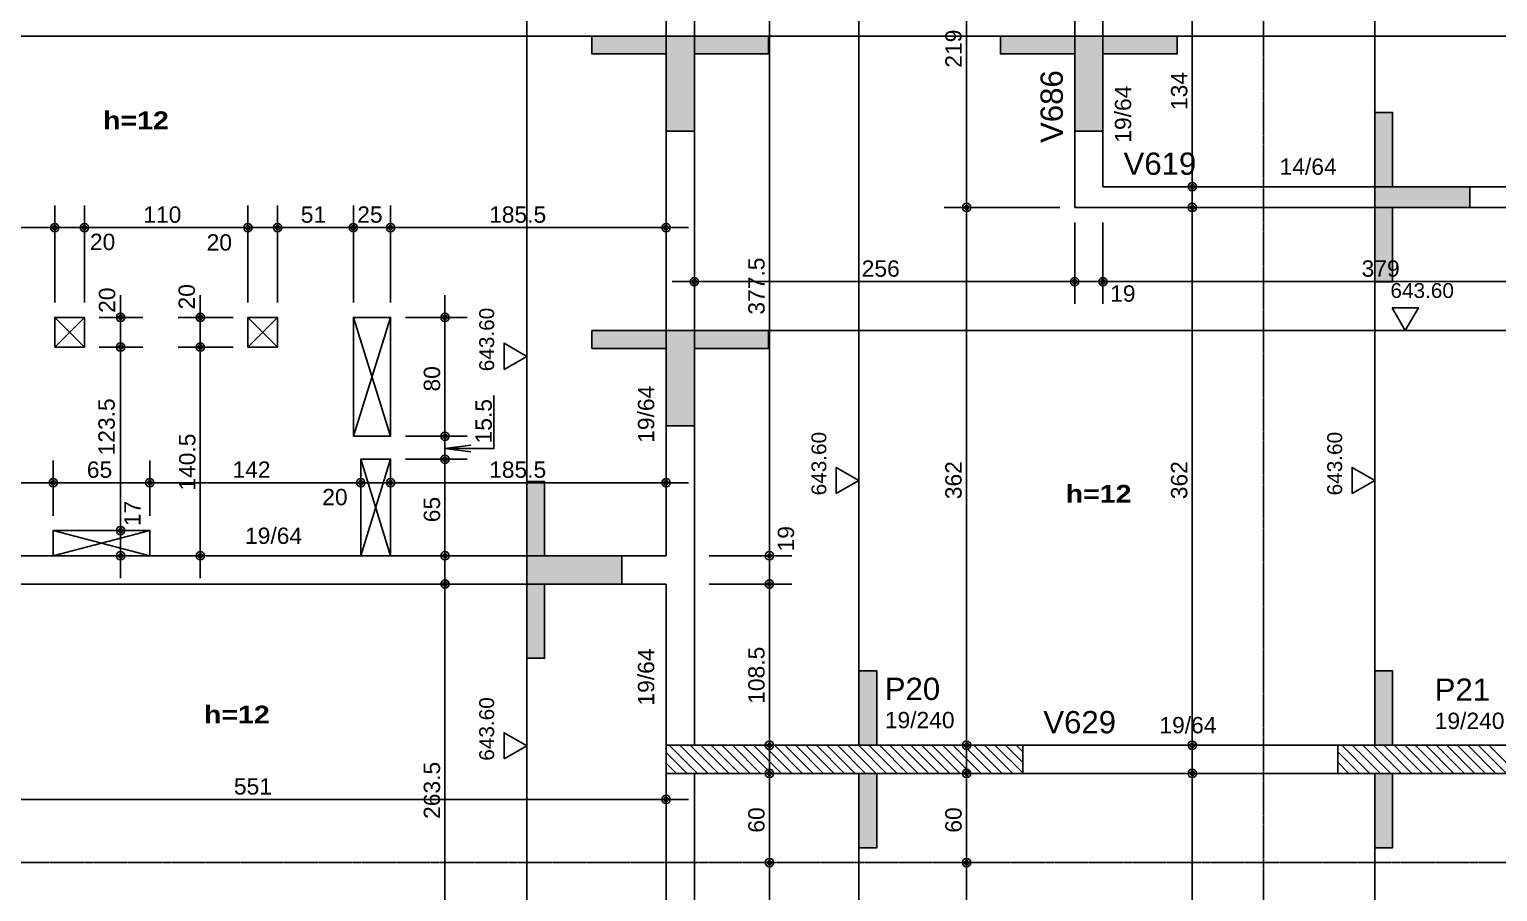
# Model space of a CAD drawing. Extents: x 0 to 7795, y 0 to 4205.
# Drawn here: x 3926 to 4914, y 2588 to 3168 of the extents above; entities that cross this region are included whole.
import ezdxf

# ---------------------------------------------------------------- set-up
doc = ezdxf.new("R2010")
doc.units = 0
doc.header["$MEASUREMENT"] = 0
doc.linetypes.add('ESTILO_TQS_0007', pattern=[2.1, 1.5, -0.2, 0.2, -0.2])
for name, color, linetype in [('MTH-224', 4, 'CONTINUOUS'), ('MTH-230', 1, 'CONTINUOUS'), ('MTH-COTAS7', 31, 'CONTINUOUS'), ('MTH-DIM-PILAR', 3, 'CONTINUOUS'), ('MTH-DIM-VIGA', 3, 'CONTINUOUS'), ('MTH-EIXO-214', 4, 'CONTINUOUS'), ('MTH-FACE-VIGA', 7, 'CONTINUOUS'), ('MTH-HACHURA-PILAR', 1, 'CONTINUOUS'), ('MTH-LINHA-SEÇÃO', 16, 'CONTINUOUS'), ('MTH-PILAR-MORRE', 5, 'CONTINUOUS'), ('MTH-PILAR-SEGUE', 5, 'CONTINUOUS'), ('MTH-SIMB_COTA', 3, 'CONTINUOUS'), ('MTH-SOMBRA21', 150, 'CONTINUOUS'), ('MTH-TIT1-VIGA', 5, 'CONTINUOUS'), ('MTH-TXT', 4, 'CONTINUOUS'), ('MTH-TXT-NEGRITO', 5, 'CONTINUOUS')]:
    doc.layers.add(name, color=color, linetype=linetype)
doc.styles.add('TQS_ARIAL', font='arial.ttf')
doc.styles.add('TQS_ARIAL_BLACK', font='ariblk.ttf')

msp = doc.modelspace()

# ---------------------------------------------------------------- linework, layer by layer
at = {"layer": 'MTH-224', "linetype": 'Continuous'}
for points in [[(4843.172702, 2980.528979), (4852.005706, 2965.230509), (4860.83783, 2980.528979), (4843.172702, 2980.528979)], [(4245.416048, 2939.052496), (4260.714518, 2947.8855), (4245.416048, 2956.717624), (4245.416048, 2939.052496)], [(4469.021086, 2855.503772), (4484.319556, 2864.336775), (4469.021086, 2873.1689), (4469.021086, 2855.503772)], [(4816.147961, 2855.503772), (4831.446431, 2864.336775), (4816.147961, 2873.1689), (4816.147961, 2855.503772)], [(4245.416048, 2676.861122), (4260.714518, 2685.694125), (4245.416048, 2694.52625), (4245.416048, 2676.861122)]]:
    msp.add_lwpolyline(points, dxfattribs=at)
at = {"layer": 'MTH-230', "linetype": 'Continuous'}
for p, q in [((3943.011366, 2954.1355), (3963.011366, 2974.1355)), ((3963.011366, 2954.1355), (3943.011366, 2974.1355)), ((4073.011366, 2954.1355), (4093.011366, 2974.1355)), ((4093.011366, 2954.1355), (4073.011366, 2974.1355)), ((4144.012171, 2894.1355), (4169.012171, 2974.1355)), ((4169.012171, 2894.1355), (4144.012171, 2974.1355)), ((4149.012171, 2878.6355), (4169.012171, 2813.6355)), ((4149.012171, 2813.6355), (4169.012171, 2878.6355)), ((3942.010455, 2813.6355), (4007.012171, 2830.706534)), ((4007.012171, 2813.6355), (3942.010455, 2830.706534))]:
    msp.add_line(p, q, dxfattribs=at)
at = {"layer": 'MTH-COTAS7', "linetype": 'Continuous'}
for p, q in [((4556.700181, 3033.1355), (4556.700181, 3282.135499)), ((4424.083548, 2798.635501), (4424.083548, 3206.135501)), ((4708.60594, 3047.1355), (4708.60594, 3211.135499)), ((4556.700181, 2671.135501), (4556.700181, 3063.1355)), ((4698.58422, 3062.1355), (4723.60594, 3062.1355)), ((4708.60594, 2671.135501), (4708.60594, 3063.1355)), ((3943.011366, 2984.1355), (3943.011366, 3049.575059)), ((3943.011367, 2984.1355), (3943.011367, 3049.575059)), ((3963.011367, 2984.1355), (3963.011367, 3049.575059)), ((3963.011367, 2984.1355), (3963.011367, 3049.575059)), ((4073.011367, 2984.1355), (4073.011367, 3049.575059)), ((4073.011367, 2984.1355), (4073.011367, 3049.575059)), ((4093.011367, 2984.1355), (4093.011367, 3049.575059)), ((4093.011367, 2984.1355), (4093.011367, 3049.575059)), ((4144.012172, 2984.1355), (4144.012172, 3049.575059)), ((4144.012172, 2984.1355), (4144.012172, 3049.575059)), ((4169.012172, 2984.1355), (4169.012172, 3049.575059)), ((4169.012172, 2984.1355), (4169.012172, 3049.575059)), ((4354.512172, 3000.884726), (4354.512172, 3049.575059)), ((4619.515894, 3048.1355), (4541.700181, 3048.1355)), ((4619.515894, 3048.1355), (4541.700181, 3048.1355)), ((4693.281934, 3048.1355), (4723.60594, 3048.1355)), ((3958.011366, 3034.575059), (3788.511366, 3034.575059)), ((3978.011367, 3034.575059), (3928.011367, 3034.575059)), ((4088.011367, 3034.575059), (3948.011367, 3034.575059)), ((4108.011367, 3034.575059), (4058.011367, 3034.575059)), ((4159.012172, 3034.575059), (4078.011367, 3034.575059)), ((4184.012172, 3034.575059), (4129.012172, 3034.575059)), ((4369.512172, 3034.575059), (4154.012172, 3034.575059)), ((4629.515894, 3038.1355), (4629.515894, 2983.232143)), ((4629.515894, 3038.1355), (4629.515894, 2983.232143)), ((4648.515894, 3038.135502), (4648.515894, 2983.232143)), ((4373.512171, 3024.955142), (4373.512171, 2983.232143)), ((4648.515894, 3028.135502), (4648.515894, 2983.232143)), ((4358.512171, 2998.232143), (4644.515894, 2998.232143)), ((4614.515894, 2998.232143), (4663.515894, 2998.232143)), ((5042.511361, 2998.232143), (4633.515894, 2998.232143)), ((3987.298602, 2939.1355), (3987.298602, 2989.1355)), ((4040.983101, 2939.1355), (4040.983101, 2989.1355)), ((4205.64562, 2879.1355), (4205.64562, 2989.1355)), ((3973.011367, 2974.1355), (4002.298602, 2974.1355)), ((3987.298602, 2815.635501), (3987.298602, 2969.1355)), ((4063.011367, 2974.1355), (4025.983101, 2974.1355)), ((4040.983101, 2798.635501), (4040.983101, 2969.1355)), ((4179.012172, 2974.1355), (4220.64562, 2974.1355)), ((3973.011367, 2954.1355), (4002.298602, 2954.1355)), ((3973.011367, 2954.1355), (4002.298602, 2954.1355)), ((4063.011367, 2954.1355), (4025.983101, 2954.1355)), ((4063.011367, 2954.1355), (4025.983101, 2954.1355)), ((4205.64562, 2863.6355), (4205.64562, 2909.1355)), ((4179.012172, 2894.1355), (4220.64562, 2894.1355)), ((4179.012172, 2894.1355), (4220.64562, 2894.1355)), ((4205.64562, 2798.6355), (4205.64562, 2893.6355)), ((3942.010455, 2840.706534), (3942.010455, 2877.849414)), ((3942.010456, 2840.635501), (3942.010456, 2877.849414)), ((4007.012172, 2840.635501), (4007.012172, 2877.849414)), ((4007.012172, 2840.635501), (4007.012172, 2877.849414)), ((4149.012172, 2863.613104), (4149.012172, 2877.849414)), ((4149.012172, 2856.1355), (4149.012172, 2877.849414)), ((4169.012172, 2856.1355), (4169.012172, 2877.849414)), ((4169.012172, 2856.1355), (4169.012172, 2877.849414)), ((4179.012172, 2878.6355), (4220.64562, 2878.6355)), ((4179.012172, 2878.6355), (4220.64562, 2878.6355)), ((4354.512172, 2867.054335), (4354.512172, 2877.849414)), ((3788.511366, 2862.849414), (3957.010455, 2862.849414)), ((4022.012172, 2862.849414), (3927.010456, 2862.849414)), ((4164.012172, 2862.849414), (3992.012172, 2862.849414)), ((4184.012172, 2862.849414), (4134.012172, 2862.849414)), ((4369.512172, 2862.849414), (4154.012172, 2862.849414)), ((3987.298602, 2798.635501), (3987.298602, 2845.635501)), ((3982.961218, 2830.635501), (3972.298602, 2830.635501)), ((3982.298602, 2830.635501), (4002.298602, 2830.635501)), ((4424.083548, 2779.635501), (4424.083548, 2828.635501)), ((3984.682161, 2813.635501), (3972.298602, 2813.635501)), ((4072.291138, 2813.635501), (4025.983101, 2813.635501)), ((4179.012172, 2813.6355), (4220.64562, 2813.6355)), ((4205.64562, 2516.13677), (4205.64562, 2809.6355)), ((4383.512172, 2813.635501), (4439.083548, 2813.635501)), ((4383.512172, 2813.635501), (4439.083548, 2813.635501)), ((4424.083548, 2671.1355), (4424.083548, 2809.635501)), ((4175.002293, 2794.6355), (4220.64562, 2794.6355)), ((4383.512172, 2794.635501), (4439.083548, 2794.635501)), ((4383.512172, 2794.635501), (4439.083548, 2794.635501)), ((4414.207134, 2686.1355), (4439.083548, 2686.1355)), ((4424.083548, 2592.135465), (4424.083548, 2682.1355)), ((4584.512172, 2686.135501), (4541.700181, 2686.135501)), ((4556.700181, 2592.135465), (4556.700181, 2682.1355)), ((4708.60594, 2290.135499), (4708.60594, 2682.135501)), ((4710.511769, 2686.135501), (4723.60594, 2686.135501)), ((4354.512171, 2643.232998), (4354.512171, 2664.635497)), ((4418.427082, 2667.1355), (4439.083548, 2667.1355)), ((4584.512172, 2667.1355), (4541.700181, 2667.1355)), ((4710.511769, 2667.135501), (4723.60594, 2667.135501)), ((3788.511366, 2649.635497), (4369.512171, 2649.635497)), ((4424.083548, 2516.13677), (4424.083548, 2622.135465)), ((4556.700181, 2290.135499), (4556.700181, 2622.135465)), ((4431.504698, 2607.135465), (4439.083548, 2607.135465)), ((4431.504698, 2607.135465), (4439.083548, 2607.135465)), ((4572.175771, 2607.135465), (4541.700181, 2607.135465)), ((4572.175771, 2607.135465), (4541.700181, 2607.135465))]:
    msp.add_line(p, q, dxfattribs=at)
msp.add_lwpolyline([(4238.642668, 2921.535905), (4238.642668, 2885.918751), (4205.64562, 2885.918751), (4222.995905, 2888.202959), (4205.64562, 2885.918751), (4222.995905, 2883.634542)], dxfattribs=at)
at = {"layer": 'MTH-EIXO-214', "linetype": 'ESTILO_TQS_0007'}
for p, q in [((4756.511366, 3791.636556), (4756.511366, 1718.135501)), ((401.511366, 2607.135465), (5503.511366, 2607.135465))]:
    msp.add_line(p, q, dxfattribs=at)
at = {"layer": 'MTH-FACE-VIGA', "linetype": 'Continuous'}
for points in [[(4629.515894, 3196.135499), (4629.515894, 3048.1355)], [(4648.515894, 3062.1355), (4648.515894, 3196.135499)], [(4354.512171, 3191.135501), (4354.512171, 2813.6355)], [(4373.512171, 2804.1355), (4373.512171, 3191.135501)], [(5309.511366, 3062.1355), (4648.515894, 3062.1355)], [(4629.515894, 3048.1355), (4925.511366, 3048.1355)], [(3943.011366, 2954.1355), (3963.011366, 2954.1355), (3963.011366, 2974.1355), (3943.011366, 2974.1355), (3943.011366, 2954.1355)], [(4073.011366, 2954.1355), (4093.011366, 2954.1355), (4093.011366, 2974.1355), (4073.011366, 2974.1355), (4073.011366, 2954.1355)], [(4144.012171, 2894.1355), (4169.012171, 2894.1355), (4169.012171, 2974.1355), (4144.012171, 2974.1355), (4144.012171, 2894.1355)], [(4149.012171, 2878.6355), (4149.012171, 2813.6355), (4169.012171, 2813.6355), (4169.012171, 2878.6355), (4149.012171, 2878.6355)], [(3942.010455, 2813.6355), (4007.012171, 2813.6355), (4007.012171, 2830.706534), (3942.010455, 2830.706534), (3942.010455, 2813.6355)], [(4354.512171, 2813.6355), (3694.511365, 2813.6355)], [(4373.512171, 2686.1355), (4373.512171, 2804.1355)], [(3694.511365, 2794.6355), (4354.512171, 2794.6355)], [(4354.512171, 2794.6355), (4354.512171, 2686.1355)], [(4806.511366, 2686.1355), (4594.512171, 2686.1355)], [(4354.512171, 2667.1355), (4354.512171, 2531.13677)], [(4373.512171, 2521.63677), (4373.512171, 2667.1355)], [(4594.512171, 2667.1355), (4806.511366, 2667.1355)]]:
    msp.add_lwpolyline(points, dxfattribs=at)
at = {"layer": 'MTH-HACHURA-PILAR', "linetype": 'Continuous'}
for p, q in [((4354.512171, 2681.200301), (4368.576973, 2667.1355)), ((4356.648041, 2686.1355), (4375.648041, 2667.1355)), ((4363.719109, 2686.1355), (4382.719109, 2667.1355)), ((4370.790177, 2686.1355), (4389.790177, 2667.1355)), ((4377.861244, 2686.1355), (4396.861244, 2667.1355)), ((4384.932312, 2686.1355), (4403.932312, 2667.1355)), ((4392.00338, 2686.1355), (4411.00338, 2667.1355)), ((4399.074448, 2686.1355), (4418.074448, 2667.1355)), ((4406.145516, 2686.1355), (4425.145516, 2667.1355)), ((4413.216584, 2686.1355), (4432.216584, 2667.1355)), ((4420.287651, 2686.1355), (4439.287651, 2667.1355)), ((4427.358719, 2686.1355), (4446.358719, 2667.1355)), ((4434.429787, 2686.1355), (4453.429787, 2667.1355)), ((4441.500855, 2686.1355), (4460.500855, 2667.1355)), ((4448.571923, 2686.1355), (4467.571923, 2667.1355)), ((4455.64299, 2686.1355), (4474.64299, 2667.1355)), ((4462.714058, 2686.1355), (4481.714058, 2667.1355)), ((4469.785126, 2686.1355), (4488.785126, 2667.1355)), ((4476.856194, 2686.1355), (4495.856194, 2667.1355)), ((4483.927262, 2686.1355), (4502.927262, 2667.1355)), ((4490.998329, 2686.1355), (4509.998329, 2667.1355)), ((4498.069397, 2686.1355), (4517.069397, 2667.1355)), ((4505.140465, 2686.1355), (4524.140465, 2667.1355)), ((4512.211533, 2686.1355), (4531.211533, 2667.1355)), ((4519.282601, 2686.1355), (4538.282601, 2667.1355)), ((4526.353669, 2686.1355), (4545.353669, 2667.1355)), ((4533.424736, 2686.1355), (4552.424736, 2667.1355)), ((4540.495804, 2686.1355), (4559.495804, 2667.1355)), ((4547.566872, 2686.1355), (4566.566872, 2667.1355)), ((4554.63794, 2686.1355), (4573.63794, 2667.1355)), ((4561.709008, 2686.1355), (4580.709008, 2667.1355)), ((4568.780075, 2686.1355), (4587.780075, 2667.1355)), ((4575.851143, 2686.1355), (4594.512171, 2667.474471)), ((4582.922211, 2686.1355), (4594.512171, 2674.545539)), ((4589.993279, 2686.1355), (4594.512171, 2681.616607)), ((4806.511366, 2681.749446), (4821.125313, 2667.1355)), ((4809.196381, 2686.1355), (4828.196381, 2667.1355)), ((4816.267449, 2686.1355), (4835.267449, 2667.1355)), ((4823.338517, 2686.1355), (4842.338517, 2667.1355)), ((4830.409584, 2686.1355), (4849.409584, 2667.1355)), ((4837.480652, 2686.1355), (4856.480652, 2667.1355)), ((4844.55172, 2686.1355), (4863.55172, 2667.1355)), ((4851.622788, 2686.1355), (4870.622788, 2667.1355)), ((4858.693856, 2686.1355), (4877.693856, 2667.1355)), ((4865.764923, 2686.1355), (4884.764923, 2667.1355)), ((4872.835991, 2686.1355), (4891.835991, 2667.1355)), ((4879.907059, 2686.1355), (4898.907059, 2667.1355)), ((4886.978127, 2686.1355), (4905.978127, 2667.1355)), ((4894.049195, 2686.1355), (4913.049195, 2667.1355)), ((4901.120263, 2686.1355), (4920.120263, 2667.1355)), ((4908.19133, 2686.1355), (4927.19133, 2667.1355)), ((4354.512171, 2674.129233), (4361.505905, 2667.1355)), ((4806.511366, 2674.678378), (4814.054245, 2667.1355)), ((4806.511366, 2667.607311), (4806.983178, 2667.1355))]:
    msp.add_line(p, q, dxfattribs=at)
at = {"layer": 'MTH-LINHA-SEÇÃO', "linetype": 'Continuous'}
for p, q in [((4831.446431, 2686.135501), (4831.446431, 3367.135501)), ((4260.714518, 3357.135501), (4260.714518, 2531.13677)), ((4484.319556, 2686.1355), (4484.319556, 3286.135499)), ((2962.011366, 3163.511837), (4304.512172, 3163.511837)), ((4354.512171, 3163.511837), (5309.511366, 3163.511837)), ((4304.512172, 2965.230509), (5046.511362, 2965.230509)), ((4484.319556, 2067.135503), (4484.319556, 2667.1355)), ((4831.446431, 1986.135501), (4831.446431, 2667.135501))]:
    msp.add_line(p, q, dxfattribs=at)
for points in [[(4304.512172, 3163.511837), (4354.512172, 3163.511837), (4354.512172, 3151.511837), (4304.512172, 3151.511837), (4304.512172, 3163.511837)], [(4373.512172, 3163.511837), (4354.512172, 3163.511837), (4354.512172, 3099.511837), (4373.512172, 3099.511837), (4373.512172, 3163.511837)], [(4423.512172, 3163.511837), (4373.512172, 3163.511837), (4373.512172, 3151.511837), (4423.512172, 3151.511837), (4423.512172, 3163.511837)], [(4629.515894, 3163.511837), (4579.515894, 3163.511837), (4579.515894, 3151.511837), (4629.515894, 3151.511837), (4629.515894, 3163.511837)], [(4648.515894, 3163.511837), (4629.515894, 3163.511837), (4629.515894, 3099.511837), (4648.515894, 3099.511837), (4648.515894, 3163.511837)], [(4698.515894, 3163.511837), (4648.515894, 3163.511837), (4648.515894, 3151.511837), (4698.515894, 3151.511837), (4698.515894, 3163.511837)], [(4831.446431, 3062.1355), (4831.446431, 3112.1355), (4843.446431, 3112.1355), (4843.446431, 3062.1355), (4831.446431, 3062.1355)], [(4895.446431, 3062.1355), (4831.446431, 3062.1355), (4831.446431, 3048.1355), (4895.446431, 3048.1355), (4895.446431, 3062.1355)], [(4831.446431, 2998.1355), (4831.446431, 3048.1355), (4843.446431, 3048.1355), (4843.446431, 2998.1355), (4831.446431, 2998.1355)], [(4354.512172, 2965.230509), (4304.512172, 2965.230509), (4304.512172, 2953.230509), (4354.512172, 2953.230509), (4354.512172, 2965.230509)], [(4373.512172, 2965.230509), (4354.512172, 2965.230509), (4354.512172, 2901.230509), (4373.512172, 2901.230509), (4373.512172, 2965.230509)], [(4423.512172, 2965.230509), (4373.512172, 2965.230509), (4373.512172, 2953.230509), (4423.512172, 2953.230509), (4423.512172, 2965.230509)], [(4260.714518, 2813.635501), (4260.714518, 2863.635501), (4272.714518, 2863.635501), (4272.714518, 2813.635501), (4260.714518, 2813.635501)], [(4260.714518, 2794.635501), (4260.714518, 2813.635501), (4324.714518, 2813.635501), (4324.714518, 2794.635501), (4260.714518, 2794.635501)], [(4260.714518, 2794.635501), (4260.714518, 2744.635501), (4272.714518, 2744.635501), (4272.714518, 2794.635501), (4260.714518, 2794.635501)], [(4484.319556, 2686.135503), (4484.319556, 2736.135503), (4496.319556, 2736.135503), (4496.319556, 2686.135503), (4484.319556, 2686.135503)], [(4831.446431, 2686.135503), (4831.446431, 2736.135503), (4843.446431, 2736.135503), (4843.446431, 2686.135503), (4831.446431, 2686.135503)], [(4484.319556, 2617.1355), (4484.319556, 2667.1355), (4496.319556, 2667.1355), (4496.319556, 2617.1355), (4484.319556, 2617.1355)], [(4831.446431, 2617.135503), (4831.446431, 2667.135503), (4843.446431, 2667.135503), (4843.446431, 2617.135503), (4831.446431, 2617.135503)]]:
    msp.add_lwpolyline(points, dxfattribs=at)
at = {"layer": 'MTH-PILAR-MORRE', "linetype": 'Continuous'}
for points in [[(4594.512171, 2667.1355), (4594.512171, 2686.1355), (4354.512171, 2686.1355), (4354.512171, 2667.1355), (4594.512171, 2667.1355)], [(5046.511366, 2667.1355), (5046.511366, 2686.1355), (4806.511366, 2686.1355), (4806.511366, 2667.1355), (5046.511366, 2667.1355)]]:
    msp.add_lwpolyline(points, dxfattribs=at)
at = {"layer": 'MTH-SIMB_COTA', "linetype": 'Continuous'}
for centre, radius in [((4708.60594, 3062.1355), 2.8), ((4708.60594, 3062.1355), 1.4), ((4556.700181, 3048.1355), 2.8), ((4556.700181, 3048.1355), 2.8), ((4556.700181, 3048.1355), 1.4), ((4556.700181, 3048.1355), 1.4), ((4708.60594, 3048.1355), 2.8), ((4708.60594, 3048.1355), 1.4), ((3943.011366, 3034.575059), 2.8), ((3943.011367, 3034.575059), 2.8), ((3943.011366, 3034.575059), 1.4), ((3943.011367, 3034.575059), 1.4), ((3963.011367, 3034.575059), 2.8), ((3963.011367, 3034.575059), 2.8), ((3963.011367, 3034.575059), 1.4), ((3963.011367, 3034.575059), 1.4), ((4073.011367, 3034.575059), 2.8), ((4073.011367, 3034.575059), 2.8), ((4073.011367, 3034.575059), 1.4), ((4073.011367, 3034.575059), 1.4), ((4093.011367, 3034.575059), 2.8), ((4093.011367, 3034.575059), 2.8), ((4093.011367, 3034.575059), 1.4), ((4093.011367, 3034.575059), 1.4), ((4144.012172, 3034.575059), 2.8), ((4144.012172, 3034.575059), 2.8), ((4144.012172, 3034.575059), 1.4), ((4144.012172, 3034.575059), 1.4), ((4169.012172, 3034.575059), 2.8), ((4169.012172, 3034.575059), 2.8), ((4169.012172, 3034.575059), 1.4), ((4169.012172, 3034.575059), 1.4), ((4354.512172, 3034.575059), 2.8), ((4354.512172, 3034.575059), 1.4), ((4373.512171, 2998.232143), 2.8), ((4373.512171, 2998.232143), 1.4), ((4629.515894, 2998.232143), 2.8), ((4629.515894, 2998.232143), 2.8), ((4629.515894, 2998.232143), 1.4), ((4629.515894, 2998.232143), 1.4), ((4648.515894, 2998.232143), 2.8), ((4648.515894, 2998.232143), 2.8), ((4648.515894, 2998.232143), 1.4), ((4648.515894, 2998.232143), 1.4), ((3987.298602, 2974.1355), 2.8), ((3987.298602, 2974.1355), 1.4), ((4040.983101, 2974.1355), 2.8), ((4040.983101, 2974.1355), 1.4), ((4205.64562, 2974.1355), 2.8), ((4205.64562, 2974.1355), 1.4), ((3987.298602, 2954.1355), 2.8), ((3987.298602, 2954.1355), 2.8), ((3987.298602, 2954.1355), 1.4), ((3987.298602, 2954.1355), 1.4), ((4040.983101, 2954.1355), 2.8), ((4040.983101, 2954.1355), 2.8), ((4040.983101, 2954.1355), 1.4), ((4040.983101, 2954.1355), 1.4), ((4205.64562, 2894.1355), 2.8), ((4205.64562, 2894.1355), 2.8), ((4205.64562, 2894.1355), 1.4), ((4205.64562, 2894.1355), 1.4), ((4205.64562, 2878.6355), 2.8), ((4205.64562, 2878.6355), 2.8), ((4205.64562, 2878.6355), 1.4), ((4205.64562, 2878.6355), 1.4), ((3942.010455, 2862.849414), 2.8), ((3942.010456, 2862.849414), 2.8), ((3942.010455, 2862.849414), 1.4), ((3942.010456, 2862.849414), 1.4), ((4007.012172, 2862.849414), 2.8), ((4007.012172, 2862.849414), 2.8), ((4007.012172, 2862.849414), 1.4), ((4007.012172, 2862.849414), 1.4), ((4149.012172, 2862.849414), 2.8), ((4149.012172, 2862.849414), 2.8), ((4149.012172, 2862.849414), 1.4), ((4149.012172, 2862.849414), 1.4), ((4169.012172, 2862.849414), 2.8), ((4169.012172, 2862.849414), 2.8), ((4169.012172, 2862.849414), 1.4), ((4169.012172, 2862.849414), 1.4), ((4354.512172, 2862.849414), 2.8), ((4354.512172, 2862.849414), 1.4), ((3987.298602, 2830.635501), 2.8), ((3987.298602, 2830.635501), 2.8), ((3987.298602, 2830.635501), 1.4), ((3987.298602, 2830.635501), 1.4), ((3987.298602, 2813.635501), 2.8), ((4040.983101, 2813.635501), 2.8), ((4205.64562, 2813.6355), 2.8), ((4424.083548, 2813.635501), 2.8), ((4424.083548, 2813.635501), 2.8), ((3987.298602, 2813.635501), 1.4), ((4040.983101, 2813.635501), 1.4), ((4205.64562, 2813.6355), 1.4), ((4424.083548, 2813.635501), 1.4), ((4424.083548, 2813.635501), 1.4), ((4205.64562, 2794.6355), 2.8), ((4424.083548, 2794.635501), 2.8), ((4424.083548, 2794.635501), 2.8), ((4205.64562, 2794.6355), 1.4), ((4424.083548, 2794.635501), 1.4), ((4424.083548, 2794.635501), 1.4), ((4424.083548, 2686.1355), 2.8), ((4556.700181, 2686.135501), 2.8), ((4708.60594, 2686.135501), 2.8), ((4424.083548, 2686.1355), 1.4), ((4556.700181, 2686.135501), 1.4), ((4708.60594, 2686.135501), 1.4), ((4424.083548, 2667.1355), 2.8), ((4424.083548, 2667.1355), 1.4), ((4556.700181, 2667.1355), 2.8), ((4556.700181, 2667.1355), 1.4), ((4708.60594, 2667.135501), 2.8), ((4708.60594, 2667.135501), 1.4), ((4354.512171, 2649.635497), 2.8), ((4354.512171, 2649.635497), 1.4), ((4424.083548, 2607.135465), 2.8), ((4424.083548, 2607.135465), 2.8), ((4556.700181, 2607.135465), 2.8), ((4556.700181, 2607.135465), 2.8), ((4424.083548, 2607.135465), 1.4), ((4424.083548, 2607.135465), 1.4), ((4556.700181, 2607.135465), 1.4), ((4556.700181, 2607.135465), 1.4)]:
    msp.add_circle(centre, radius, dxfattribs=at)
at = {"layer": 'MTH-SOMBRA21', "linetype": 'Continuous'}
for points in [[(4304.512172, 3163.511837), (4354.512172, 3163.511837), (4354.512172, 3151.511837)], [(4304.512172, 3163.511837), (4354.512172, 3151.511837), (4304.512172, 3151.511837)], [(4304.512172, 3163.511837), (4304.512172, 3151.511837), (4304.512172, 3163.511837)], [(4373.512172, 3163.511837), (4354.512172, 3163.511837), (4354.512172, 3099.511837)], [(4373.512172, 3163.511837), (4354.512172, 3099.511837), (4373.512172, 3099.511837)], [(4423.512172, 3163.511837), (4373.512172, 3163.511837), (4373.512172, 3151.511837)], [(4423.512172, 3163.511837), (4373.512172, 3151.511837), (4423.512172, 3151.511837)], [(4373.512172, 3163.511837), (4373.512172, 3099.511837), (4373.512172, 3163.511837)], [(4423.512172, 3163.511837), (4423.512172, 3151.511837), (4423.512172, 3163.511837)], [(4629.515894, 3163.511837), (4579.515894, 3163.511837), (4579.515894, 3151.511837)], [(4629.515894, 3163.511837), (4579.515894, 3151.511837), (4629.515894, 3151.511837)], [(4648.515894, 3163.511837), (4629.515894, 3163.511837), (4629.515894, 3099.511837)], [(4648.515894, 3163.511837), (4629.515894, 3099.511837), (4648.515894, 3099.511837)], [(4629.515894, 3163.511837), (4629.515894, 3151.511837), (4629.515894, 3163.511837)], [(4698.515894, 3163.511837), (4648.515894, 3163.511837), (4648.515894, 3151.511837)], [(4698.515894, 3163.511837), (4648.515894, 3151.511837), (4698.515894, 3151.511837)], [(4648.515894, 3163.511837), (4648.515894, 3099.511837), (4648.515894, 3163.511837)], [(4698.515894, 3163.511837), (4698.515894, 3151.511837), (4698.515894, 3163.511837)], [(4831.446431, 3062.1355), (4831.446431, 3112.1355), (4843.446431, 3112.1355)], [(4831.446431, 3062.1355), (4843.446431, 3112.1355), (4843.446431, 3062.1355)], [(4831.446431, 3062.1355), (4843.446431, 3062.1355), (4831.446431, 3062.1355)], [(4895.446431, 3062.1355), (4831.446431, 3062.1355), (4831.446431, 3048.1355)], [(4895.446431, 3062.1355), (4831.446431, 3048.1355), (4895.446431, 3048.1355)], [(4895.446431, 3062.1355), (4895.446431, 3048.1355), (4895.446431, 3062.1355)], [(4831.446431, 2998.1355), (4831.446431, 3048.1355), (4843.446431, 3048.1355)], [(4831.446431, 2998.1355), (4843.446431, 3048.1355), (4843.446431, 2998.1355)], [(4831.446431, 2998.1355), (4843.446431, 2998.1355), (4831.446431, 2998.1355)], [(4354.512172, 2965.230509), (4304.512172, 2965.230509), (4304.512172, 2953.230509)], [(4354.512172, 2965.230509), (4304.512172, 2953.230509), (4354.512172, 2953.230509)], [(4354.512172, 2965.230509), (4354.512172, 2953.230509), (4354.512172, 2965.230509)], [(4373.512172, 2965.230509), (4354.512172, 2965.230509), (4354.512172, 2901.230509)], [(4373.512172, 2965.230509), (4354.512172, 2901.230509), (4373.512172, 2901.230509)], [(4423.512172, 2965.230509), (4373.512172, 2965.230509), (4373.512172, 2953.230509)], [(4423.512172, 2965.230509), (4373.512172, 2953.230509), (4423.512172, 2953.230509)], [(4373.512172, 2965.230509), (4373.512172, 2901.230509), (4373.512172, 2965.230509)], [(4423.512172, 2965.230509), (4423.512172, 2953.230509), (4423.512172, 2965.230509)], [(4260.714518, 2813.635501), (4260.714518, 2863.635501), (4272.714518, 2863.635501)], [(4260.714518, 2813.635501), (4272.714518, 2863.635501), (4272.714518, 2813.635501)], [(4260.714518, 2813.635501), (4272.714518, 2813.635501), (4260.714518, 2813.635501)], [(4260.714518, 2794.635501), (4260.714518, 2813.635501), (4324.714518, 2813.635501)], [(4260.714518, 2794.635501), (4324.714518, 2813.635501), (4324.714518, 2794.635501)], [(4260.714518, 2794.635501), (4324.714518, 2794.635501), (4260.714518, 2794.635501)], [(4260.714518, 2794.635501), (4260.714518, 2744.635501), (4272.714518, 2744.635501)], [(4260.714518, 2794.635501), (4272.714518, 2744.635501), (4272.714518, 2794.635501)], [(4260.714518, 2794.635501), (4272.714518, 2794.635501), (4260.714518, 2794.635501)], [(4484.319556, 2686.135503), (4484.319556, 2736.135503), (4496.319556, 2736.135503)], [(4484.319556, 2686.135503), (4496.319556, 2736.135503), (4496.319556, 2686.135503)], [(4831.446431, 2686.135503), (4831.446431, 2736.135503), (4843.446431, 2736.135503)], [(4831.446431, 2686.135503), (4843.446431, 2736.135503), (4843.446431, 2686.135503)], [(4484.319556, 2686.135503), (4496.319556, 2686.135503), (4484.319556, 2686.135503)], [(4831.446431, 2686.135503), (4843.446431, 2686.135503), (4831.446431, 2686.135503)], [(4484.319556, 2617.1355), (4484.319556, 2667.1355), (4496.319556, 2667.1355)], [(4484.319556, 2617.1355), (4496.319556, 2667.1355), (4496.319556, 2617.1355)], [(4831.446431, 2617.135503), (4831.446431, 2667.135503), (4843.446431, 2667.135503)], [(4831.446431, 2617.135503), (4843.446431, 2667.135503), (4843.446431, 2617.135503)], [(4484.319556, 2617.1355), (4496.319556, 2617.1355), (4484.319556, 2617.1355)], [(4831.446431, 2617.135503), (4843.446431, 2617.135503), (4831.446431, 2617.135503)]]:
    msp.add_solid(points, dxfattribs=at)

# ---------------------------------------------------------------- texts
at = {"layer": 'MTH-COTAS7', "linetype": 'Continuous', "style": 'TQS_ARIAL'}
for s, p in [('219', (4553.400181, 3142.235499)), ('134', (4705.30594, 3113.735499)), ('377.5', (4420.783548, 2975.985501)), ('20', (4037.354825, 2979.470258)), ('20', (3983.711989, 2977.174127)), ('80', (4202.34562, 2924.2355)), ('123.5', (3983.376851, 2881.218407)), ('15.5', (4237.178774, 2889.299365)), ('140.5', (4037.683101, 2857.4855)), ('362', (4553.400181, 2851.7355)), ('362', (4705.30594, 2851.7355)), ('17', (4000.745522, 2833.632157)), ('65', (4202.34562, 2836.2355)), ('19', (4440.631744, 2816.570383)), ('108.5', (4420.783548, 2713.9855)), ('263.5', (4202.34562, 2636.486135)), ('60', (4420.783548, 2627.235483)), ('60', (4553.400181, 2627.235483))]:
    msp.add_text(s, height=11, rotation=90, dxfattribs=at).set_placement(p)
for s, p in [('110', (4002.611367, 3037.875059)), ('51', (4108.61177, 3037.875059)), ('25', (4146.612172, 3037.875059)), ('185.5', (4235.362172, 3037.875059)), ('20', (3966.67803, 3019.493544)), ('20', (4045.246629, 3019.113879)), ('256', (4486.114033, 3001.532143)), ('379', (4822.613628, 3001.532143)), ('19', (4653.350066, 2984.729108)), ('65', (3964.611314, 2866.149414)), ('142', (4062.612172, 2866.149414)), ('185.5', (4235.362172, 2866.149414)), ('20', (4123.05982, 2847.710704)), ('551', (4063.611769, 2652.935497))]:
    msp.add_text(s, height=11, dxfattribs=at).set_placement(p)
at = {"layer": 'MTH-DIM-PILAR', "linetype": 'Continuous', "style": 'TQS_ARIAL'}
for p in [(4501.670275, 2697.554232), (4871.787655, 2697.034829)]:
    msp.add_text('19/240', height=11, dxfattribs=at).set_placement(p)
at = {"layer": 'MTH-DIM-VIGA', "linetype": 'Continuous', "style": 'TQS_ARIAL'}
for s, rotation, p in [('19/64', 90, (4667.515894, 3091.733087)), ('14/64', 360, (4767.390894, 3070.1355)), ('19/64', 90, (4346.512171, 2889.701302)), ('19/64', 90, (4346.512171, 2712.807567)), ('19/64', 360, (4686.493295, 2694.1355))]:
    msp.add_text(s, height=11, rotation=rotation, dxfattribs=at).set_placement(p)
msp.add_text('19/64', height=11, dxfattribs=at).set_placement((4071.076075, 2821.6355))
at = {"layer": 'MTH-PILAR-SEGUE', "linetype": 'Continuous', "style": 'TQS_ARIAL'}
for s, p in [('P20', (4501.670275, 2716.554232)), ('P21', (4871.787655, 2716.034829))]:
    msp.add_text(s, height=15, dxfattribs=at).set_placement(p)
at = {"layer": 'MTH-TIT1-VIGA', "linetype": 'Continuous', "style": 'TQS_ARIAL'}
msp.add_text('V686', height=15, rotation=90, dxfattribs=at).set_placement((4621.515894, 3091.594818))
for s, p in [('V619', (4662.390894, 3070.1355)), ('V629', (4608.387171, 2694.1355))]:
    msp.add_text(s, height=15, dxfattribs=at).set_placement(p)
at = {"layer": 'MTH-TXT', "linetype": 'Continuous', "style": 'TQS_ARIAL'}
msp.add_text('643.60', height=10, dxfattribs=at).set_placement((4842.005706, 2987.230509))
for p in [(4238.714518, 2937.8855), (4462.319556, 2854.336775), (4809.446431, 2854.336775), (4238.714518, 2675.694125)]:
    msp.add_text('643.60', height=10, rotation=90, dxfattribs=at).set_placement(p)
at = {"layer": 'MTH-TXT-NEGRITO', "linetype": 'Continuous', "style": 'TQS_ARIAL_BLACK'}
for p in [(3975.571848, 3100.830204), (4623.44659, 2849.38012), (4043.439034, 2700.785586)]:
    msp.add_text('h=12', height=12, dxfattribs=at).set_placement(p)

doc.saveas('drawing.dxf')
